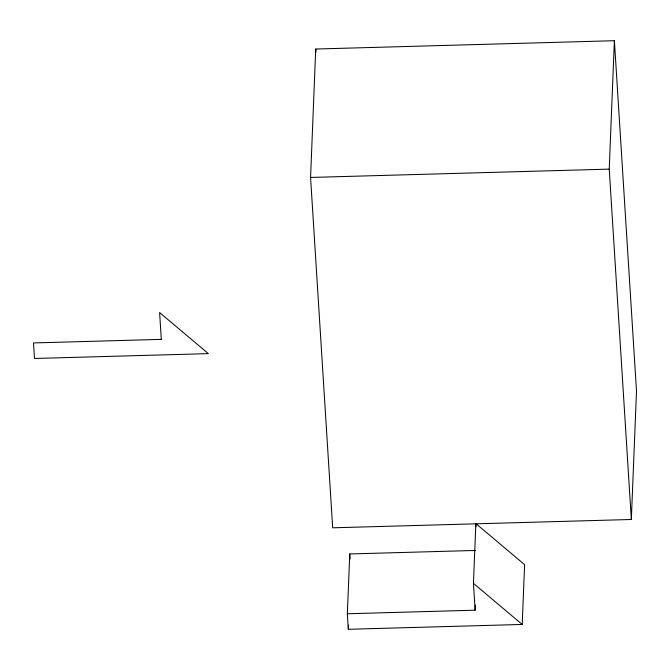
<?xml version="1.0" encoding="UTF-8"?>
<svg xmlns="http://www.w3.org/2000/svg" width="670" height="670" viewBox="0 0 670 670"><rect width="100%" height="100%" fill="white"/><g stroke="black" fill="none" stroke-linecap="round" stroke-linejoin="round"><path stroke-width="1" d="M310.57 177.45L315.729 49.027L614.39 40.711L636.5 391.062L631.341 519.485L332.68 527.809L310.57 177.45L609.231 169.125L614.39 40.711M347.345 613.762L475.139 610.194L473.447 583.361L475.851 523.563L524.602 564.643L522.198 624.448L348.325 629.289L347.345 613.762L349.748 553.956L475.466 550.447M348.325 629.289L348.492 625.169M475.139 610.194L475.348 605.044M473.447 583.361L522.198 624.448M609.231 169.125L631.341 519.485M475.851 523.563L476.043 526.654M349.748 553.956L350.075 559.132M315.729 49.027L315.922 52.143M161.303 339.38L33.5 342.94L34.48 358.475L208.353 353.626L159.602 312.547L161.303 339.38"/></g></svg>
